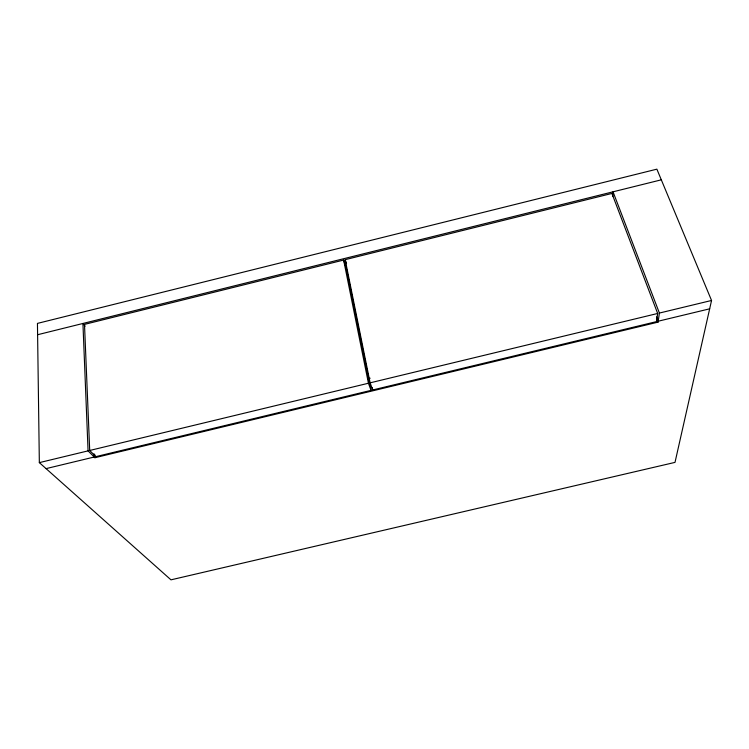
<?xml version="1.0" encoding="UTF-8"?>
<svg xmlns="http://www.w3.org/2000/svg" width="749" height="749" viewBox="0 0 749 749"><rect width="100%" height="100%" fill="white"/><g stroke="black" fill="none" stroke-linecap="round" stroke-linejoin="round"><path stroke-width="1.12" d="M612.766 196.35L613.038 191.819L659.401 313.054L658.071 322.126L94.889 457.723L88.073 450.87L82.933 323.474L85.086 326.19M656.499 321.621L657.669 313.466L611.905 193.448L345.186 259.669L370.128 382.833L372.693 389.967L372.225 387.682M711.55 300.471L675.008 462.386L170.969 579.838L39.341 462.629L37.45 323.399L656.873 169.162L711.55 300.471L659.401 313.054M37.6 334.728L661.311 179.826M343.622 260.062L368.442 383.235L371.036 390.36L346.338 268.17L343.622 260.062L84.497 324.392L89.702 450.477L95.806 456.637M367.937 378.741L370.156 378.208M39.341 462.629L88.073 450.87M89.702 450.477L368.442 383.235M370.128 382.833L657.669 313.466M46.064 468.621L709.668 308.822M656.545 316.836L658.202 321.209M656.508 318.025L658.071 322.126M345.186 259.669L346.534 263.732M94.739 454.493L94.889 457.723M94.056 453.8L94.196 457.03"/></g></svg>
